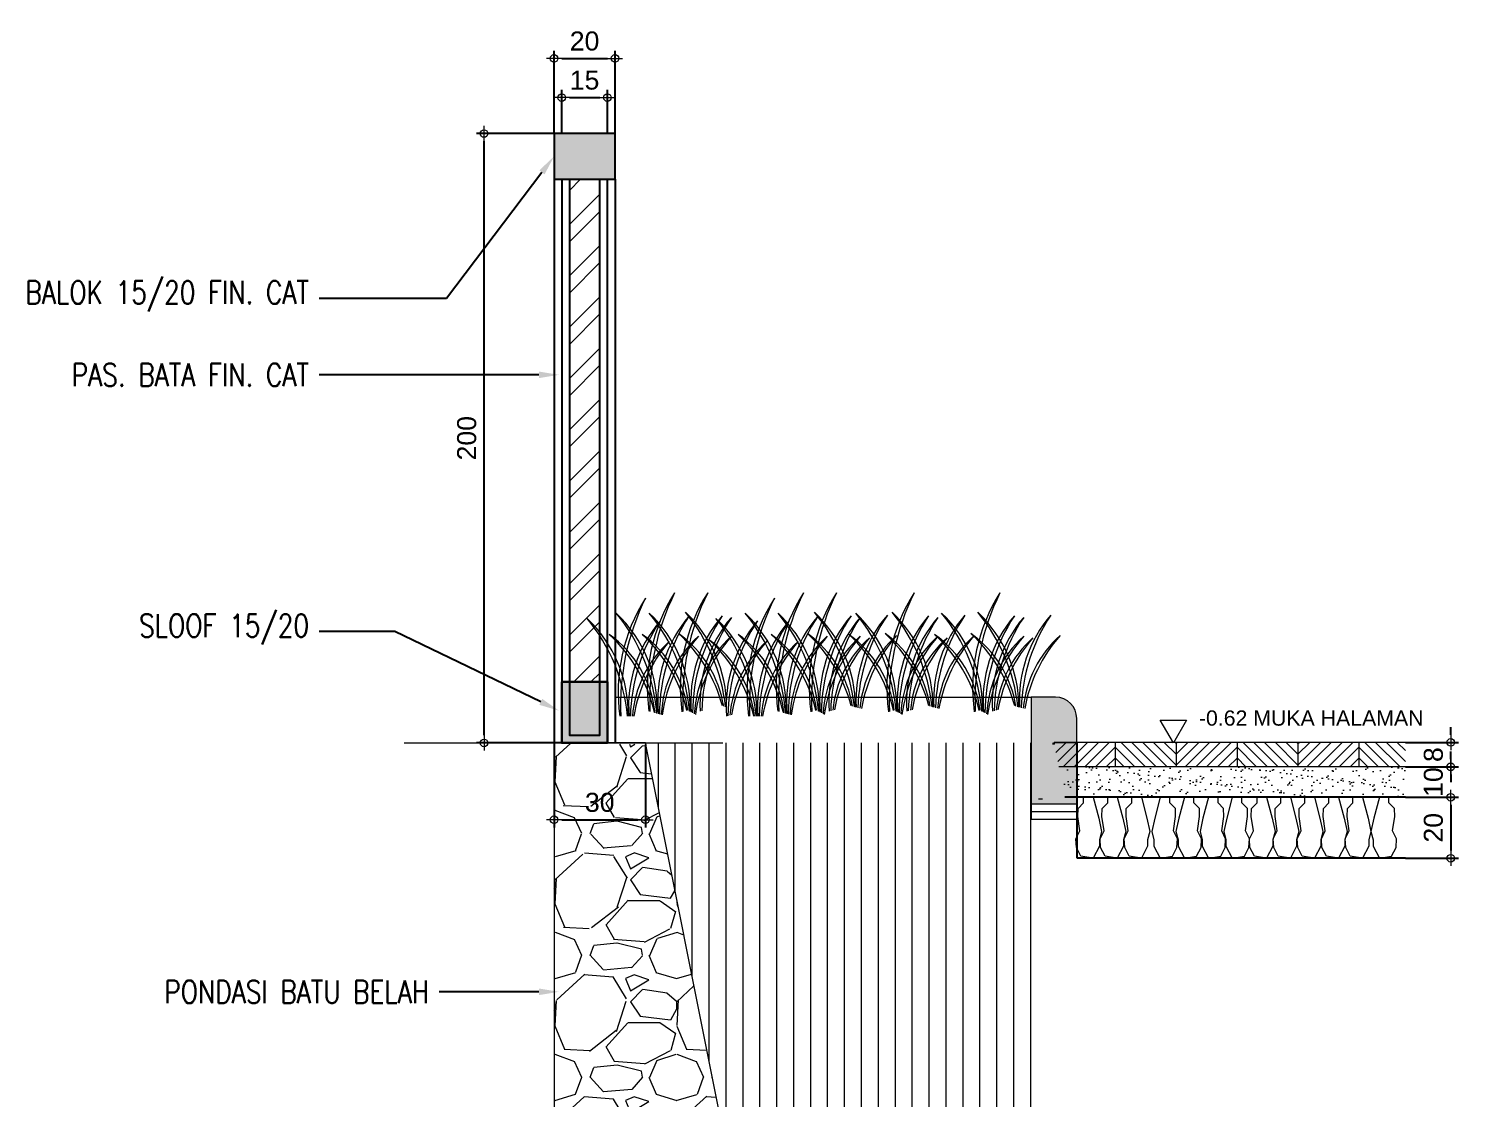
# Model space of a CAD drawing. Header units: millimetres. Extents: x -11 to 1625, y -267 to 180.
# Drawn here: x 848.68 to 867.45, y 38.43 to 52.48 of the extents above; entities that cross this region are included whole.
import ezdxf
from ezdxf import colors
from ezdxf.entities.mleader import LeaderData, LeaderLine
from ezdxf.math import Vec2, Vec3

# ---------------------------------------------------------------- set-up
doc = ezdxf.new("R2010")
doc.units = ezdxf.units.MM
doc.linetypes.add('HIDDEN', pattern=[0.375, 0.25, -0.125])
for name, color, linetype, lineweight in [('ars', 11, 'Continuous', 5), ('ARSIR BETON', 47, 'Continuous', 5), ('ARSIR WARNA', 43, 'Continuous', 0), ('balok', 111, 'Continuous', 35), ('CONCRETE', 8, 'Continuous', 5), ('dinding', 5, 'Continuous', 15), ('KOLOM', 1, 'Continuous', 30), ('lan', 7, 'Continuous', 15), ('not', 7, 'Continuous', 20), ('POHON', 84, 'Continuous', 0), ('sol-kol', 8, 'Continuous', 0), ('tem', 5, 'Continuous', 20), ('TEXT KETERANGAN', 7, 'Continuous', 9), ('u', 6, 'Continuous', 20)]:
    doc.layers.add(name, color=color, linetype=linetype, lineweight=lineweight)
doc.styles.add('ATTR', font='romans.shx', dxfattribs={"width": 0.8, "height": 1.735066})
doc.styles.add('S', font='SIMPLEX', dxfattribs={"width": 1.1})
doc.styles.get("Standard").update_dxf_attribs({"font": 'ARIALUNI.TTF'})
doc.linetypes.add('BATTING', pattern='A,0.0001,-0.1,[134,ltypeshp.shx,S=0.1,R=0,X=-0.1,Y=0],-0.2,[134,ltypeshp.shx,S=0.1,R=180,X=0.1,Y=0],-0.1', length=0.4001)
doc.dimstyles.new('SK-25', dxfattribs={"dimtxt": 0.25, "dimasz": 0.1, "dimexe": 0.1, "dimexo": 0, "dimgap": 0.1, "dimtad": 1, "dimdec": 0, "dimlfac": 25, "dimzin": 12, "dimdsep": 46, "dimtxsty": 'Standard', "dimblk": 'BULAT', "dimcen": 0.1, "dimclrd": 256, "dimadec": 0, "dimazin": 3, "dimtfac": 1, "dimtdec": 0, "dimtofl": 0, "dimtmove": 0, "dimatfit": 3, "dimldrblk": 'BULAT', "dimfxl": 0, "dimtolj": 1, "dimtzin": 0, "dimarcsym": 0})

# ---------------------------------------------------------------- blocks, each defined once
blk = doc.blocks.new('BULAT')
for p, q in [((-1, 0), (1, 0)), ((0, -1), (0, 1))]:
    blk.add_line(p, q)
blk.add_circle((0, 0), 0.5)
blk = doc.blocks.new('*D520')
at = {"layer": 'Defpoints', "color": 0}
for p in [(854.661, 51.101), (855.687, 51.101), (855.687, 43.101)]:
    blk.add_point(p, dxfattribs=at)
at = {"layer": 'u', "color": 0, "lineweight": -2}
for p, q in [((855.687, 51.101), (854.561, 51.101)), ((855.687, 43.101), (854.561, 43.101))]:
    blk.add_line(p, q, dxfattribs=at)
at = {"layer": 'u', "lineweight": -2}
blk.add_line((854.661, 43.201), (854.661, 51.001), dxfattribs=at)
at = {"layer": 'u', "lineweight": -2, "xscale": 0.1, "yscale": 0.1, "zscale": 0.1}
for p, rotation in [((854.661, 51.101), 90), ((854.661, 43.101), 270)]:
    blk.add_blockref('BULAT', p, dxfattribs=dict(at, rotation=rotation))
at = {"layer": 'u', "color": 0, "insert": (854.433, 47.101), "char_height": 0.25, "attachment_point": 5, "rotation": 90}
blk.add_mtext('\\A1;200', dxfattribs=at)
blk = doc.blocks.new('*D528')
at = {"layer": 'Defpoints', "color": 0}
for p in [(856.38, 52.087), (855.58, 51.101), (856.38, 51.101)]:
    blk.add_point(p, dxfattribs=at)
at = {"layer": 'u', "color": 0, "lineweight": -2}
for p, q in [((855.58, 51.101), (855.58, 52.187)), ((856.38, 51.101), (856.38, 52.187))]:
    blk.add_line(p, q, dxfattribs=at)
at = {"layer": 'u', "lineweight": -2}
blk.add_line((855.68, 52.087), (856.28, 52.087), dxfattribs=at)
at = {"layer": 'u', "lineweight": -2, "xscale": 0.1, "yscale": 0.1, "zscale": 0.1, "rotation": 180}
blk.add_blockref('BULAT', (855.58, 52.087), dxfattribs=at)
at = {"layer": 'u', "lineweight": -2, "xscale": 0.1, "yscale": 0.1, "zscale": 0.1}
blk.add_blockref('BULAT', (856.38, 52.087), dxfattribs=at)
at = {"layer": 'u', "color": 0, "insert": (855.98, 52.314), "char_height": 0.25, "attachment_point": 5}
blk.add_mtext('\\A1;20', dxfattribs=at)
blk = doc.blocks.new('*D521')
at = {"layer": 'Defpoints', "color": 0}
for p in [(856.28, 51.573), (855.68, 51.101), (856.28, 51.101)]:
    blk.add_point(p, dxfattribs=at)
at = {"layer": 'u', "color": 0, "lineweight": -2}
for p, q in [((855.68, 51.101), (855.68, 51.673)), ((856.28, 51.101), (856.28, 51.673))]:
    blk.add_line(p, q, dxfattribs=at)
at = {"layer": 'u', "lineweight": -2}
blk.add_line((855.78, 51.573), (856.18, 51.573), dxfattribs=at)
at = {"layer": 'u', "lineweight": -2, "xscale": 0.1, "yscale": 0.1, "zscale": 0.1, "rotation": 180}
blk.add_blockref('BULAT', (855.68, 51.573), dxfattribs=at)
at = {"layer": 'u', "lineweight": -2, "xscale": 0.1, "yscale": 0.1, "zscale": 0.1}
blk.add_blockref('BULAT', (856.28, 51.573), dxfattribs=at)
at = {"layer": 'u', "color": 0, "insert": (855.98, 51.801), "char_height": 0.25, "attachment_point": 5}
blk.add_mtext('\\A1;15', dxfattribs=at)
blk = doc.blocks.new('*D525')
at = {"layer": 'Defpoints', "color": 0}
for p in [(855.58, 43.101), (856.779, 43.08), (856.779, 42.092)]:
    blk.add_point(p, dxfattribs=at)
at = {"layer": 'u', "color": 0, "lineweight": -2}
for p, q in [((855.58, 43.101), (855.58, 41.992)), ((856.779, 43.08), (856.779, 41.992))]:
    blk.add_line(p, q, dxfattribs=at)
at = {"layer": 'u', "lineweight": -2}
blk.add_line((855.68, 42.092), (856.679, 42.092), dxfattribs=at)
at = {"layer": 'u', "lineweight": -2, "xscale": 0.1, "yscale": 0.1, "zscale": 0.1, "rotation": 180}
blk.add_blockref('BULAT', (855.58, 42.092), dxfattribs=at)
at = {"layer": 'u', "lineweight": -2, "xscale": 0.1, "yscale": 0.1, "zscale": 0.1}
blk.add_blockref('BULAT', (856.779, 42.092), dxfattribs=at)
at = {"layer": 'u', "color": 0, "insert": (856.179, 42.319), "char_height": 0.25, "attachment_point": 5}
blk.add_mtext('\\A1;30', dxfattribs=at)
blk = doc.blocks.new('PEIL')
blk.add_lwpolyline([(-0.188, 0.325), (0.188, 0.325), (0, 0)], close=True)
at = {"style": 'S', "width": 1.1, "flags": 4}
blk.add_attdef('CAT', (0.265, 0.036), '', height=0.2, dxfattribs=at)
blk = doc.blocks.new('*D1214')
at = {"layer": 'Defpoints', "color": 0}
for p in [(866.757, 42.387), (866.757, 41.587), (867.354, 41.587)]:
    blk.add_point(p, dxfattribs=at)
at = {"layer": 'u', "color": 0, "lineweight": -2}
for p, q in [((866.757, 42.387), (867.454, 42.387)), ((866.757, 41.587), (867.454, 41.587))]:
    blk.add_line(p, q, dxfattribs=at)
at = {"layer": 'u', "lineweight": -2}
blk.add_line((867.354, 42.287), (867.354, 41.687), dxfattribs=at)
at = {"layer": 'u', "lineweight": -2, "xscale": 0.1, "yscale": 0.1, "zscale": 0.1}
for p, rotation in [((867.354, 42.387), 90), ((867.354, 41.587), 270)]:
    blk.add_blockref('BULAT', p, dxfattribs=dict(at, rotation=rotation))
at = {"layer": 'u', "color": 0, "insert": (867.126, 41.987), "char_height": 0.25, "attachment_point": 5, "rotation": 90}
blk.add_mtext('\\A1;20', dxfattribs=at)
blk = doc.blocks.new('*D1215')
at = {"layer": 'Defpoints', "color": 0}
for p in [(866.757, 42.787), (867.354, 42.787), (866.757, 42.387)]:
    blk.add_point(p, dxfattribs=at)
at = {"layer": 'u', "lineweight": -2}
for p, q in [((867.354, 42.887), (867.354, 42.987)), ((867.354, 42.287), (867.354, 42.187))]:
    blk.add_line(p, q, dxfattribs=at)
at = {"layer": 'u', "color": 0, "lineweight": -2}
for p, q in [((866.757, 42.787), (867.454, 42.787)), ((866.757, 42.387), (867.454, 42.387))]:
    blk.add_line(p, q, dxfattribs=at)
at = {"layer": 'u', "lineweight": -2, "xscale": 0.1, "yscale": 0.1, "zscale": 0.1}
for p, rotation in [((867.354, 42.787), 270), ((867.354, 42.387), 90)]:
    blk.add_blockref('BULAT', p, dxfattribs=dict(at, rotation=rotation))
at = {"layer": 'u', "color": 0, "insert": (867.126, 42.587), "char_height": 0.25, "attachment_point": 5, "rotation": 90}
blk.add_mtext('\\A1;10', dxfattribs=at)
blk = doc.blocks.new('*D1216')
at = {"layer": 'Defpoints', "color": 0}
for p in [(866.757, 43.107), (866.757, 42.787), (867.354, 42.787)]:
    blk.add_point(p, dxfattribs=at)
at = {"layer": 'u', "lineweight": -2}
for p, q in [((867.354, 43.207), (867.354, 43.307)), ((867.354, 42.687), (867.354, 42.587))]:
    blk.add_line(p, q, dxfattribs=at)
at = {"layer": 'u', "color": 0, "lineweight": -2}
for p, q in [((866.757, 43.107), (867.454, 43.107)), ((866.757, 42.787), (867.454, 42.787))]:
    blk.add_line(p, q, dxfattribs=at)
at = {"layer": 'u', "lineweight": -2, "xscale": 0.1, "yscale": 0.1, "zscale": 0.1}
for p, rotation in [((867.354, 43.107), 270), ((867.354, 42.787), 90)]:
    blk.add_blockref('BULAT', p, dxfattribs=dict(at, rotation=rotation))
at = {"layer": 'u', "color": 0, "insert": (867.126, 42.947), "char_height": 0.25, "attachment_point": 5, "rotation": 90}
blk.add_mtext('\\A1;8', dxfattribs=at)

msp = doc.modelspace()

# ---------------------------------------------------------------- hatches: boundary and pattern name
at = {"layer": 'ars'}
h = msp.add_hatch(dxfattribs=at)
h.set_pattern_fill('_USER', color=256, scale=0.1, angle=45, style=0, pattern_type=0)
h.set_pattern_definition([(45, (794.48311, 1.87496), (-0.07071068, 0.07071068), [])])
h.paths.add_polyline_path([(862.2066273, 42.7867828), (862.1467747, 43.0860459), (862.1467747, 43.1067828), (862.9467747, 43.1067828), (862.9467747, 42.7867828)])
h = msp.add_hatch(dxfattribs=at)
h.set_pattern_fill('_USER', color=256, scale=0.1, angle=45, style=0, pattern_type=0)
h.set_pattern_definition([(135, (931.41044, 1.87496), (0.07071068, 0.07071068), [])])
h.paths.add_polyline_path([(862.9467747, 43.1067828), (863.7467747, 43.1067828), (863.7467747, 42.7867828), (862.9467747, 42.7867828)])
h = msp.add_hatch(dxfattribs=at)
h.set_pattern_fill('_USER', color=256, scale=0.1, angle=45, style=0, pattern_type=0)
h.set_pattern_definition([(45, (796.08311, 1.87496), (-0.07071068, 0.07071068), [])])
h.paths.add_polyline_path([(864.5467748, 43.1067828), (863.7467747, 43.1067828), (863.7467747, 42.7867828), (864.5467748, 42.7867828)])
h = msp.add_hatch(dxfattribs=at)
h.set_pattern_fill('_USER', color=256, scale=0.1, angle=45, style=0, pattern_type=0)
h.set_pattern_definition([(135, (933.01044, 1.87496), (0.07071068, 0.07071068), [])])
h.paths.add_polyline_path([(864.5467748, 42.7867828), (864.5467748, 43.1067828), (865.3467748, 43.1067828), (865.3467748, 42.7867828)])
h = msp.add_hatch(dxfattribs=at)
h.set_pattern_fill('_USER', color=256, scale=0.1, angle=45, style=0, pattern_type=0)
h.set_pattern_definition([(45, (797.68311, 1.87496), (-0.07071068, 0.07071068), [])])
h.paths.add_polyline_path([(866.1467748, 42.7867828), (866.1467748, 43.1067828), (865.3467748, 43.1067828), (865.3467748, 42.7867828)])
h = msp.add_hatch(dxfattribs=at)
h.set_pattern_fill('_USER', color=256, scale=0.1, angle=45, style=0, pattern_type=0)
h.set_pattern_definition([(135, (934.61044, 1.87496), (0.07071068, 0.07071068), [])])
h.paths.add_polyline_path([(866.7569387, 43.1067828), (866.7569387, 42.7867828), (866.1467748, 42.7867828), (866.1467748, 43.1067828)])
h = msp.add_hatch(dxfattribs=at)
h.set_pattern_fill('AR-SAND', color=256, scale=0.004, style=0)
h.set_pattern_definition([(142.5, (4115.44096, -445.44115), (0.006400125, 0.195765295), [0, -0.154432, 0, -0.17272, 0, -0.1651]), (172.5, (4115.44096, -445.44115), (-0.179809313, 0.28673004), [0, -0.083312, 0, -0.139192, 0, -0.05334]), (212.5, (4115.56593, -445.44115), (-0.316396948, 0.000574874), [0, -0.0508, 0, -0.18288, 0, -0.23876]), (222.5, (4115.56593, -445.44115), (-0.30542258, 0.08917173), [0, -0.0254, 0, -0.119888, 0, -0.13716])])
h.paths.add_polyline_path([(862.2866273, 42.3867828), (862.2066273, 42.7867828), (866.7569387, 42.7867828), (866.7569387, 42.3867828)])
at = {"layer": 'ARSIR BETON'}
h = msp.add_hatch(dxfattribs=at)
h.set_pattern_fill('GRAVEL', color=256, scale=1.6, style=0)
h.set_pattern_definition([(228.0128, (856.73183, 38.70134), (-12.7999972, -14.400002), [0.21526, -21.31054]), (184.9697, (856.58783, 38.54134), (19.2000017, 1.5999861), [0.36939, -36.56948]), (132.5104, (856.21983, 38.50934), (15.9999851, -17.6000139), [0.26046, -25.78565]), (267.2737, (855.59583, 38.10934), (1.5999936, 32.0000005), [0.33638, -33.30169]), (292.8337, (855.57983, 37.77334), (-8.0000158, 19.1999943), [0.32985, -32.655]), (357.2737, (855.70783, 37.46934), (-32.0000005, 1.5999936), [0.33638, -33.30169]), (37.6942, (856.04383, 37.45334), (-20.80001175, -15.99998465), [0.444846, -44.03976]), (72.2553, (856.39583, 37.72534), (11.2000172, 35.199994), [0.41998, -41.578114]), (121.4296, (856.52383, 38.12534), (-12.8000132, 20.7999921), [0.33752, -33.41452]), (175.2364, (856.34783, 38.41334), (17.6000015, -1.5999865), [0.38533, -18.88122]), (222.3974, (855.96383, 38.44534), (-19.20001176, -17.59998733), [0.498317, -49.3334]), (138.814, (857.17983, 38.09334), (-11.2000047, 9.5999957), [0.17008, -16.83815]), (171.4692, (857.05183, 38.20534), (20.7999973, -3.2000127), [0.32358, -32.03442]), (225, (856.7318, 38.2533), (0, -1.6), [0.22627, -2.03647]), (203.1986, (856.61983, 38.44534), (8, 3.200002), [0.12185, -12.06338]), (291.8014, (856.50783, 38.39734), (-1.6, 4.8), [0.17232, -8.44394]), (30.964, (856.57183, 38.23734), (4.799997, 3.200004), [0.27989, -9.04964]), (161.565, (856.81183, 38.38134), (3.2, -1.6), [0.20239, -4.85726]), (16.3895, (855.57983, 38.39734), (16.0000035, 4.7999883), [0.28352, -28.06855]), (70.3462, (855.85183, 38.47734), (-6.3999924, -17.6000034), [0.23786, -23.54785]), (293.1986, (856.81183, 38.70134), (-3.200002, 8), [0.2437, -11.94153]), (343.6105, (856.90783, 38.47734), (-16.0000035, 4.7999883), [0.28352, -28.06855]), (339.444, (855.57983, 37.40534), (-8.000003, 3.1999936), [0.27341, -13.397]), (294.775, (855.83583, 37.30934), (-7.9999875, 17.6000055), [0.229085, -22.67943]), (66.8014, (856.82783, 37.10134), (3.200002, 7.9999996), [0.2437, -11.94153]), (17.354, (856.92383, 37.32534), (-20.8000032, -6.3999912), [0.26821, -26.55268]), (69.444, (856.04383, 37.10134), (-3.1999936, -8.000003), [0.1367, -13.5337]), (101.31, (856.73183, 37.10134), (-1.599996, 6.400001), [0.08158, -8.07685]), (165.964, (856.71583, 37.18134), (4.8, -1.599997), [0.32985, -6.26712]), (186.009, (856.39583, 37.26134), (15.9999996, 1.5999989), [0.30568, -30.26228]), (303.69, (856.57183, 38.09334), (-1.600002, 3.2), [0.23076, -5.53813]), (353.1572, (856.69983, 37.90134), (27.199999, -3.2000128), [0.40287, -39.8841]), (60.9454, (857.09983, 37.85334), (-6.4, -11.2000006), [0.16473, -16.30828]), (90, (857.1798, 37.9973), (-1.6, 1.6), [0.096, -1.504]), (120.2564, (856.36383, 37.30934), (6.3999918, -11.200004), [0.22228, -22.00563]), (48.0128, (856.25183, 37.50134), (12.7999972, 14.4000021), [0.430515, -21.09528]), (0, (856.5398, 37.8213), (1.6, 1.6), [0.416, -1.184]), (325.3048, (856.95583, 37.82134), (-15.9999908, 11.2000138), [0.25298, -25.04524]), (254.0546, (857.16383, 37.67734), (-1.6, -6.4), [0.23296, -11.41521]), (207.646, (857.09983, 37.45334), (-30.3999933, -16.00001234), [0.379304, -37.55116]), (175.4261, (856.76383, 37.27734), (-20.8000009, 1.5999917), [0.40128, -39.72652])])
h.paths.add_polyline_path([(857.9798294, 37.1013404), (856.7787146, 43.0802523), (855.5798294, 43.1013404), (855.5798294, 37.1013404)])
at = {"layer": 'ARSIR WARNA'}
h = msp.add_hatch(dxfattribs=at)
h.set_pattern_fill('ANSI32', color=256, scale=0.05, style=0)
h.set_pattern_definition([(45, (-1506.0974, -1461.9918), (-0.336759605, 0.336759605), []), (45, (-1505.87287, -1461.9918), (-0.336759605, 0.336759605), [])])
h.paths.add_polyline_path([(856.1793759, 43.9013404), (856.1793759, 50.5013404), (855.780283, 50.5013404), (855.780283, 43.9013404)])
h = msp.add_hatch(dxfattribs=at)
h.set_pattern_fill('LINE', color=15, scale=0.07, angle=90, style=0)
h.set_pattern_definition([(90, (869.39489, 106.77757), (-0.22225, 1e-17), [])])
h.paths.add_polyline_path([(856.7798294, 43.1013404), (857.0838294, 41.5813404), (861.8424006, 41.5813404), (861.8424006, 43.1013404)])
h.paths.add_polyline_path([(857.0838294, 41.5813404), (857.7798294, 38.1013404), (861.8424006, 38.1013404), (861.8424006, 41.5813404)])
at = {"layer": 'CONCRETE'}
for points in [[(856.3798294, 50.5013404), (856.3798294, 51.1013404), (855.5798294, 51.1013404), (855.5798294, 50.5013404)], [(856.2798294, 43.9013404), (855.6798294, 43.9013404), (855.6798294, 43.1013404), (856.2798294, 43.1013404)]]:
    msp.add_hatch(color=256, dxfattribs=at).paths.add_polyline_path(points)
at = {"layer": 'sol-kol'}
msp.add_hatch(color=256, dxfattribs=at).paths.add_polyline_path([(861.8424006, 42.3013404), (862.4424006, 42.3013404), (862.4424006, 43.4213404, 0.4142135624), (862.1624006, 43.7013404), (861.8424006, 43.7013404)])

# ---------------------------------------------------------------- linework, layer by layer
at = {"color": 4, "linetype": 'Continuous', "lineweight": 25}
msp.add_lwpolyline([(855.5798294, 51.1013404), (855.5798294, 50.5013404), (856.3798294, 50.5013404), (856.3798294, 51.1013404)], close=True, dxfattribs=at)
for points in [[(856.3798294, 50.5013404), (856.3798294, 51.1013404), (855.5798294, 51.1013404), (855.5798294, 50.5013404)], [(856.3798294, 50.5013404), (856.3798294, 51.1013404), (855.5798294, 51.1013404), (855.5798294, 50.5013404)], [(855.6798294, 43.1013404), (856.2798294, 43.1013404), (856.2798294, 43.9013404), (855.6798294, 43.9013404)]]:
    msp.add_lwpolyline(points, close=True)
msp.add_lwpolyline([(855.780283, 50.5013404), (855.780283, 43.201794), (856.1793759, 43.201794), (856.1793759, 50.5013404)], dxfattribs=at)
for points in [[(862.4424006, 43.1013404), (862.4424006, 41.5867829)], [(866.7569387, 42.3867828), (862.2866273, 42.3867828)], [(866.7569387, 41.5867829), (862.4466273, 41.5867829)]]:
    msp.add_lwpolyline(points)
at = {"layer": 'ars', "linetype": 'BATTING', "ltscale": 0.25}
msp.add_line((861.8424006, 42.2013404), (862.4424006, 42.2013404), dxfattribs=at)
at = {"layer": 'ARSIR WARNA'}
for points in [[(861.9940264, 42.3606035), (861.9389412, 42.3606034)], [(862.65794, 42.3867828), (862.7302291, 42.1132585), (862.768909, 41.9391552), (862.7405865, 41.8276619), (862.7405865, 41.7467829), (862.65794, 41.5867828), (862.4972497, 41.6141752), (862.4389407, 41.7289976), (862.4322761, 41.8404909), (862.4839233, 41.9469928), (862.4571908, 42.1328059), (862.4588548, 42.2409712), (862.5321599, 42.3125278), (862.5321599, 42.3867828), (862.65794, 42.3867827)], [(862.9744365, 42.3867828), (863.0467257, 42.1132585), (863.0854056, 41.9391552), (863.0570831, 41.8276619), (863.0570831, 41.7467829), (862.9744366, 41.5867828), (862.8137463, 41.6141752), (862.7554373, 41.7289976), (862.7487727, 41.8404909), (862.8004199, 41.9469928), (862.7736873, 42.1328059), (862.7753514, 42.2409712), (862.8486564, 42.3125278), (862.8486564, 42.3867828), (862.9744366, 42.3867827)], [(863.2909331, 42.3867828), (863.3632223, 42.1132585), (863.4019021, 41.9391552), (863.3735796, 41.8276619), (863.3735796, 41.7467829), (863.2909331, 41.5867828), (863.1302428, 41.6141752), (863.0719339, 41.7289976), (863.0652692, 41.8404909), (863.1169165, 41.9469928), (863.0901839, 42.1328059), (863.0918479, 42.2409712), (863.165153, 42.3125278), (863.165153, 42.3867828), (863.2909331, 42.3867827)], [(863.5388372, 42.3867828), (863.466548, 42.1132585), (863.4278682, 41.9391552), (863.4561907, 41.8276619), (863.4561907, 41.7467829), (863.5388372, 41.5867828), (863.6995275, 41.6141752), (863.7578365, 41.7289976), (863.7645011, 41.8404909), (863.7128539, 41.9469928), (863.7395864, 42.1328059), (863.7379224, 42.2409712), (863.6646173, 42.3125278), (863.6646173, 42.3867828), (863.5388372, 42.3867827)], [(863.8553338, 42.3867828), (863.7830446, 42.1132585), (863.7443648, 41.9391552), (863.7726872, 41.8276619), (863.7726872, 41.7467829), (863.8553338, 41.5867828), (864.0160241, 41.6141752), (864.074333, 41.7289976), (864.0809976, 41.8404909), (864.0293504, 41.9469928), (864.056083, 42.1328059), (864.054419, 42.2409712), (863.9811139, 42.3125278), (863.9811139, 42.3867828), (863.8553338, 42.3867827)], [(864.1718304, 42.3867828), (864.0995412, 42.1132585), (864.0608613, 41.9391552), (864.0891838, 41.8276619), (864.0891838, 41.7467829), (864.1718303, 41.5867828), (864.3325206, 41.6141752), (864.3908296, 41.7289976), (864.3974942, 41.8404909), (864.345847, 41.9469928), (864.3725795, 42.1328059), (864.3709155, 42.2409712), (864.2976105, 42.3125278), (864.2976105, 42.3867828), (864.1718303, 42.3867827)], [(864.4839105, 42.3867828), (864.4116213, 42.1132585), (864.3729414, 41.9391552), (864.4012639, 41.8276619), (864.4012639, 41.7467829), (864.4839104, 41.5867828), (864.6446007, 41.6141752), (864.7029097, 41.7289976), (864.7095743, 41.8404909), (864.6579271, 41.9469928), (864.6846596, 42.1328059), (864.6829956, 42.2409712), (864.6096905, 42.3125278), (864.6096905, 42.3867828), (864.4839104, 42.3867827)], [(864.9352381, 42.3867828), (865.0075273, 42.1132585), (865.0462072, 41.9391552), (865.0178847, 41.8276619), (865.0178847, 41.7467829), (864.9352382, 41.5867828), (864.7745479, 41.6141752), (864.7162389, 41.7289976), (864.7095743, 41.8404909), (864.7612215, 41.9469928), (864.734489, 42.1328059), (864.736153, 42.2409712), (864.809458, 42.3125278), (864.809458, 42.3867828), (864.9352382, 42.3867827)], [(865.2473182, 42.3867828), (865.3196074, 42.1132585), (865.3582873, 41.9391552), (865.3299648, 41.8276619), (865.3299648, 41.7467829), (865.2473183, 41.5867828), (865.086628, 41.6141752), (865.028319, 41.7289976), (865.0216544, 41.8404909), (865.0733016, 41.9469928), (865.046569, 42.1328059), (865.0482331, 42.2409712), (865.1215381, 42.3125278), (865.1215381, 42.3867828), (865.2473183, 42.3867827)], [(865.5638148, 42.3867828), (865.636104, 42.1132585), (865.6747838, 41.9391552), (865.6464613, 41.8276619), (865.6464613, 41.7467829), (865.5638148, 41.5867828), (865.4031245, 41.6141752), (865.3448156, 41.7289976), (865.3381509, 41.8404909), (865.3897982, 41.9469928), (865.3630656, 42.1328059), (865.3647296, 42.2409712), (865.4380347, 42.3125278), (865.4380347, 42.3867828), (865.5638148, 42.3867827)], [(865.8803114, 42.3867828), (865.9526006, 42.1132585), (865.9912804, 41.9391552), (865.9629579, 41.8276619), (865.9629579, 41.7467829), (865.8803114, 41.5867828), (865.7196211, 41.6141752), (865.6613121, 41.7289976), (865.6546475, 41.8404909), (865.7062947, 41.9469928), (865.6795622, 42.1328059), (865.6812262, 42.2409712), (865.7545313, 42.3125278), (865.7545313, 42.3867828), (865.8803114, 42.3867827)], [(866.1946082, 42.3867828), (866.2668974, 42.1132585), (866.3055773, 41.9391552), (866.2772548, 41.8276619), (866.2772548, 41.7467829), (866.1946083, 41.5867828), (866.033918, 41.6141752), (865.975609, 41.7289976), (865.9689444, 41.8404909), (866.0205916, 41.9469928), (865.9938591, 42.1328059), (865.9955231, 42.2409712), (866.0688281, 42.3125278), (866.0688281, 42.3867828), (866.1946083, 42.3867827)], [(866.4165463, 42.3867828), (866.3442571, 42.1132585), (866.3055773, 41.9391552), (866.3338997, 41.8276619), (866.3338997, 41.7467829), (866.4165463, 41.5867828), (866.5772366, 41.6141752), (866.6355455, 41.7289976), (866.6422101, 41.8404909), (866.5905629, 41.9469928), (866.6172955, 42.1328059), (866.6156315, 42.2409712), (866.5423264, 42.3125278), (866.5423264, 42.3867828), (866.4165463, 42.3867827)]]:
    msp.add_lwpolyline(points, dxfattribs=at)
at = {"layer": 'balok', "lineweight": 25}
for points in [[(856.3798294, 50.5013404), (856.3798294, 51.1013404), (855.5798294, 51.1013404), (855.5798294, 50.5013404)], [(855.6798294, 43.1013404), (856.2798294, 43.1013404), (856.2798294, 43.9013404), (855.6798294, 43.9013404)]]:
    msp.add_lwpolyline(points, close=True, dxfattribs=at)
at = {"layer": 'dinding'}
for p, q in [((856.5998294, 44.5813404), (856.5998294, 44.5013404)), ((856.7798294, 43.1013404), (855.5798294, 43.1013404)), ((855.5798294, 43.1013404), (855.5798294, 35.9013404)), ((855.5798294, 43.0613404), (855.5798294, 39.5013404)), ((856.4798294, 43.1013404), (856.7798294, 43.1013404)), ((857.9798294, 37.1013404), (856.7798294, 43.1013404)), ((862.4424006, 43.1013404), (862.1421738, 43.1013404))]:
    msp.add_line(p, q, dxfattribs=at)
at = {"layer": 'dinding', "linetype": 'Continuous', "lineweight": 25}
msp.add_lwpolyline([(855.6798294, 50.5013404), (855.6798294, 43.1013404), (856.2798294, 43.1013404), (856.2798294, 50.5013404)], dxfattribs=at)
at = {"layer": 'dinding'}
for points in [[(866.7569387, 43.1067828), (862.1467747, 43.1067828), (862.1467747, 43.0860459)], [(866.7569387, 42.7867828), (862.2066273, 42.7867828)]]:
    msp.add_lwpolyline(points, dxfattribs=at)
at = {"layer": 'KOLOM', "linetype": 'Continuous', "lineweight": 25}
for p, q in [((855.5798294, 50.5013404), (855.5798294, 43.1013404)), ((856.3798294, 50.5013404), (856.3798294, 43.1013404))]:
    msp.add_line(p, q, dxfattribs=at)
at = {"layer": 'KOLOM', "linetype": 'HIDDEN'}
msp.add_line((862.1380264, 43.1013404), (862.1380264, 43.0806035), dxfattribs=at)
at = {"layer": 'KOLOM'}
for points in [[(856.2798294, 43.1007357), (855.6793759, 43.1007357), (855.6793759, 43.9013404), (856.2798294, 43.9013404)], [(855.6798294, 43.1013404), (856.2798294, 43.1013404), (856.2798294, 43.9013404), (855.6798294, 43.9013404)]]:
    msp.add_lwpolyline(points, close=True, dxfattribs=at)
at = {"layer": 'lan'}
for p, q in [((862.4424006, 43.1013404), (862.4424006, 42.7813404)), ((862.9467747, 43.1067828), (862.9467747, 42.7867828)), ((863.7467747, 43.1067828), (863.7467747, 42.7867828)), ((864.5467748, 43.1067828), (864.5467748, 42.7867828)), ((865.3467748, 43.1067828), (865.3467748, 42.7867828)), ((866.1467748, 43.1067828), (866.1467748, 42.7867828)), ((861.8424006, 42.3013404), (861.8424006, 42.1013404)), ((862.4424006, 42.1013404), (862.4424006, 42.3013404)), ((861.8424006, 42.1013404), (862.4424006, 42.1013404))]:
    msp.add_line(p, q, dxfattribs=at)
at = {"layer": 'POHON'}
for points in [[(856.3798294, 43.7013404), (861.8424006, 43.7013404)], [(861.8424006, 43.695898), (861.8424006, 43.095898)]]:
    msp.add_lwpolyline(points, dxfattribs=at)
for centre, radius, start, end in [((859.1177078, 43.8329869), 2.3146138, 147.62882204, 187.81622594), ((860.0021676, 43.6676597), 3.16779, 153.67942712, 182.76952967), ((859.5510723, 43.8329869), 2.3146138, 147.62882204, 188.02111405), ((860.4355322, 43.6676597), 3.16779, 153.67942712, 182.79240963), ((860.8098456, 43.8329869), 2.3146138, 147.62882204, 187.81622594), ((861.6943055, 43.6676597), 3.16779, 153.67942712, 182.76952967), ((861.2432101, 43.8329869), 2.3146138, 147.62882204, 188.02111405), ((862.12767, 43.6676597), 3.16779, 153.67942712, 182.79240963), ((862.2625906, 43.8329869), 2.3146138, 147.62882204, 188.02111405), ((863.1470505, 43.6676597), 3.16779, 153.67942712, 182.79240963), ((863.3892737, 43.8329869), 2.3146138, 147.62882204, 188.02111405), ((864.2737335, 43.6676597), 3.16779, 153.67942712, 182.79240963), ((858.735256, 43.7633845), 2.3146138, 147.62882204, 187.73893298), ((859.6197159, 43.5980573), 3.16779, 153.67942712, 182.64811064), ((860.4273939, 43.7633845), 2.3146138, 147.62882204, 187.73893298), ((861.3118537, 43.5980573), 3.16779, 153.67942712, 182.64811064), ((854.2167031, 43.2441474), 2.3347617, 5.10013049, 39.72585307), ((854.8358436, 43.4865282), 1.7164711, 358.83734641, 46.72917948), ((854.5991548, 43.3137498), 2.3347617, 4.34698058, 39.72585307), ((855.2182953, 43.5561306), 1.7164711, 357.75995828, 46.72917948), ((858.2747975, 43.5835077), 1.7164711, 139.44526172, 184.40408467), ((858.9164158, 43.4091252), 2.3347617, 146.44858813, 178.95514977), ((855.0325194, 43.3137498), 2.3347617, 4.99130984, 39.72585307), ((855.6516598, 43.5561306), 1.7164711, 358.513935, 46.72917948), ((858.6572492, 43.6531101), 1.7164711, 139.44526172, 185.62510771), ((859.2988675, 43.4787276), 2.3347617, 146.44858813, 179.96704504), ((855.5096147, 43.3244073), 2.3347617, 6.16419493, 39.72585307), ((856.1287551, 43.5667881), 1.7164711, 0.14948413, 46.72917948), ((859.0906137, 43.6531101), 1.7164711, 139.44526172, 184.98126599), ((859.7322321, 43.4787276), 2.3347617, 146.44858813, 179.61751406), ((859.2114899, 43.6335213), 1.7164711, 139.44526172, 183.91515488), ((859.8531082, 43.4591388), 2.3347617, 146.44858813, 178.46395089), ((855.908841, 43.2441474), 2.3347617, 5.10013049, 39.72585307), ((856.5279814, 43.4865282), 1.7164711, 358.83734641, 46.72917948), ((859.5552356, 43.5878376), 1.7164711, 139.44526172, 184.54558522), ((860.1968539, 43.4134551), 2.3347617, 146.44858813, 178.93833134), ((856.2912927, 43.3137498), 2.3347617, 4.34698058, 39.72585307), ((856.9104331, 43.5561306), 1.7164711, 357.75995828, 46.72917948), ((859.9669353, 43.5835077), 1.7164711, 139.44526172, 184.40408467), ((860.6085536, 43.4091252), 2.3347617, 146.44858813, 178.95514977), ((856.7246572, 43.3137498), 2.3347617, 4.99130984, 39.72585307), ((857.3437977, 43.5561306), 1.7164711, 358.513935, 46.72917948), ((860.349387, 43.6531101), 1.7164711, 139.44526172, 185.62510771), ((860.9910054, 43.4787276), 2.3347617, 146.44858813, 179.96704504), ((857.2017525, 43.3244073), 2.3347617, 6.16419493, 39.72585307), ((857.820893, 43.5667881), 1.7164711, 0.14948413, 46.72917948), ((860.7827516, 43.6531101), 1.7164711, 139.44526172, 184.98126599), ((861.4243699, 43.4787276), 2.3347617, 146.44858813, 179.61751406), ((860.9036278, 43.6335213), 1.7164711, 139.44526172, 183.91515488), ((861.5452461, 43.4591388), 2.3347617, 146.44858813, 178.46395089), ((857.7440377, 43.3137498), 2.3347617, 4.99130984, 39.72585307), ((858.3631781, 43.5561306), 1.7164711, 358.513935, 46.72917948), ((861.2598469, 43.6637676), 1.7164711, 139.44526172, 183.16656484), ((861.9014652, 43.4893851), 2.3347617, 146.44858813, 178.19092108), ((858.221133, 43.3244073), 2.3347617, 6.16419493, 39.72585307), ((858.8402734, 43.5667881), 1.7164711, 0.14948413, 46.72917948), ((861.802132, 43.6531101), 1.7164711, 139.44526172, 184.98126599), ((862.4437504, 43.4787276), 2.3347617, 146.44858813, 179.61751406), ((861.9230082, 43.6335213), 1.7164711, 139.44526172, 183.91515488), ((862.5646265, 43.4591388), 2.3347617, 146.44858813, 178.46395089), ((862.2792273, 43.6637676), 1.7164711, 139.44526172, 183.16656484), ((862.9208456, 43.4893851), 2.3347617, 146.44858813, 178.19092108), ((858.8707208, 43.3137498), 2.3347617, 4.99130984, 39.72585307), ((859.4898612, 43.5561306), 1.7164711, 358.513935, 46.72917948), ((859.347816, 43.3244073), 2.3347617, 6.16419493, 39.72585307), ((859.9669565, 43.5667881), 1.7164711, 0.14948413, 46.72917948), ((862.9288151, 43.6531101), 1.7164711, 139.44526172, 184.98126599), ((863.5704334, 43.4787276), 2.3347617, 146.44858813, 179.61751406), ((863.0496913, 43.6335213), 1.7164711, 139.44526172, 183.91515488), ((863.6913096, 43.4591388), 2.3347617, 146.44858813, 178.46395089), ((863.4059104, 43.6637676), 1.7164711, 139.44526172, 183.16656484), ((864.0475287, 43.4893851), 2.3347617, 146.44858813, 178.19092108), ((854.9619703, 43.0626941), 1.9845475, 12.68615809, 47.48502318), ((855.4556061, 43.3378828), 1.4590005, 6.23757249, 54.48834959), ((855.3953348, 43.0626941), 1.9845475, 13.54750786, 47.48502318), ((855.8889707, 43.3378828), 1.4590005, 7.57753418, 54.48834959), ((858.4447888, 43.4106042), 1.4590005, 131.68609161, 177.48443701), ((858.9651593, 43.1901053), 1.9845475, 138.68941802, 171.86154062), ((855.8724301, 43.0733516), 1.9845475, 14.97568913, 47.48502318), ((856.366066, 43.3485403), 1.4590005, 9.1953604, 54.48834959), ((858.8781534, 43.4106042), 1.4590005, 131.68609161, 177.24041089), ((859.3985238, 43.1901053), 1.9845475, 138.68941802, 171.80160493), ((856.6541081, 43.0626941), 1.9845475, 12.68615809, 47.48502318), ((857.147744, 43.3378828), 1.4590005, 6.23757249, 54.48834959), ((857.0874727, 43.0626941), 1.9845475, 13.54750786, 47.48502318), ((857.5811085, 43.3378828), 1.4590005, 7.57753418, 54.48834959), ((860.1369267, 43.4106042), 1.4590005, 131.68609161, 177.48443701), ((860.6572971, 43.1901053), 1.9845475, 138.68941802, 171.86154062), ((857.5645679, 43.0733516), 1.9845475, 14.97568913, 47.48502318), ((858.0582038, 43.3485403), 1.4590005, 9.1953604, 54.48834959), ((860.5702912, 43.4106042), 1.4590005, 131.68609161, 177.24041089), ((861.0906617, 43.1901053), 1.9845475, 138.68941802, 171.80160493), ((858.1068531, 43.0626941), 1.9845475, 13.54750786, 47.48502318), ((858.600489, 43.3378828), 1.4590005, 7.57753418, 54.48834959), ((861.0473865, 43.4212617), 1.4590005, 131.68609161, 174.70417025), ((861.5677569, 43.2007628), 1.9845475, 138.68941802, 169.84532234), ((858.5839484, 43.0733516), 1.9845475, 14.97568913, 47.48502318), ((859.0775843, 43.3485403), 1.4590005, 9.1953604, 54.48834959), ((861.5896717, 43.4106042), 1.4590005, 131.68609161, 177.24041089), ((862.1100421, 43.1901053), 1.9845475, 138.68941802, 171.80160493), ((859.2335362, 43.0626941), 1.9845475, 13.54750786, 47.48502318), ((859.727172, 43.3378828), 1.4590005, 7.57753418, 54.48834959), ((862.0667669, 43.4212617), 1.4590005, 131.68609161, 174.70417025), ((862.5871374, 43.2007628), 1.9845475, 138.68941802, 169.84532234), ((859.7106315, 43.0733516), 1.9845475, 14.97568913, 47.48502318), ((860.2042673, 43.3485403), 1.4590005, 9.1953604, 54.48834959), ((862.7163547, 43.4106042), 1.4590005, 131.68609161, 177.24041089), ((863.2367252, 43.1901053), 1.9845475, 138.68941802, 171.80160493), ((863.19345, 43.4212617), 1.4590005, 131.68609161, 174.70417025), ((863.7138205, 43.2007628), 1.9845475, 138.68941802, 169.84532234), ((858.0623371, 43.3410019), 1.4590005, 131.68609161, 175.64864997), ((858.5827076, 43.1205029), 1.9845475, 138.68941802, 170.39308027), ((856.2716564, 42.9930917), 1.9845475, 13.36122156, 47.48502318), ((856.7652923, 43.2682805), 1.4590005, 7.22208879, 54.48834959), ((859.3427752, 43.3453317), 1.4590005, 131.68609161, 175.34625627), ((859.8631456, 43.1248328), 1.9845475, 138.68941802, 170.01037028), ((859.7544749, 43.3410019), 1.4590005, 131.68609161, 175.64864997), ((860.2748454, 43.1205029), 1.9845475, 138.68941802, 170.39308027), ((860.6911674, 43.3910155), 1.4590005, 131.68609161, 174.57066918), ((861.2115378, 43.1705165), 1.9845475, 138.68941802, 169.41794248), ((861.7105478, 43.3910155), 1.4590005, 131.68609161, 174.57066918), ((862.2309183, 43.1705165), 1.9845475, 138.68941802, 169.41794248), ((862.8372309, 43.3910155), 1.4590005, 131.68609161, 174.57066918), ((863.3576014, 43.1705165), 1.9845475, 138.68941802, 169.41794248)]:
    msp.add_arc(centre, radius, start, end, dxfattribs=at)
at = {"layer": 'tem'}
for p, q in [((862.1624006, 43.7013404), (861.8424006, 43.7013404)), ((861.8424006, 43.7013404), (861.8424006, 42.3032395)), ((862.4424006, 42.3013404), (862.4424006, 43.4213404)), ((861.8424006, 42.3013404), (862.4424006, 42.3013404))]:
    msp.add_line(p, q, dxfattribs=at)
msp.add_arc((862.1624006, 43.4213404), 0.28, 0, 90, dxfattribs=at)
at = {"layer": 'u', "ltscale": 0.15}
msp.add_line((853.6103105, 43.1013404), (857.7946238, 43.1013404), dxfattribs=at)

# ---------------------------------------------------------------- block references
at = {"layer": 'not'}
ref = msp.add_blockref('PEIL', (863.7109252, 43.1013404), dxfattribs=dict(at, xscale=0.9237604307036236, yscale=0.9237604307033962, zscale=0.9237604307034012))
ref.add_attrib('CAT', '-0.62 MUKA HALAMAN', (864.0463207, 43.3276464), dxfattribs={"layer": '0', "height": 0.2, "flags": 4})

# ---------------------------------------------------------------- dimensions: what is measured, and where the dimension line sits
at = {"layer": 'u'}
for base, p1, p2, picture, middle in [((856.3798294, 52.0865087), (855.5798294, 51.1013404), (856.3798294, 51.1013404), '*D528', (855.9798294, 52.0865087)), ((856.2798294, 51.5729728), (855.6798294, 51.1013404), (856.2798294, 51.1013404), '*D521', (855.9798294, 51.5729728))]:
    dim = msp.add_linear_dim(base=base, p1=p1, p2=p2, dimstyle='SK-25', dxfattribs=at)
    dim.commit()
    dim.dimension.update_dxf_attribs({"geometry": picture, "text_midpoint": middle, "dimtype": 160})
dim = msp.add_linear_dim(base=(854.6606122, 51.1013404), p1=(855.6865193, 43.1013404), p2=(855.6865193, 51.1013404), angle=90, dimstyle='SK-25', dxfattribs=at)
dim.commit()
dim.dimension.update_dxf_attribs({"geometry": '*D520', "text_midpoint": (854.4328837, 47.1013404)})
for p1, picture, middle in [((866.7569387, 43.1067828), '*D1216', (867.3537511, 42.9467828)), ((866.7569387, 42.3867828), '*D1215', (867.3537511, 42.5867828))]:
    dim = msp.add_linear_dim(base=(867.3537511, 42.7867828), p1=p1, p2=(866.7569387, 42.7867828), angle=90, dimstyle='SK-25', override={"dimlfac": 25}, dxfattribs=at)
    dim.commit()
    dim.dimension.update_dxf_attribs({"geometry": picture, "text_midpoint": middle, "dimtype": 160})
dim = msp.add_linear_dim(base=(856.7787146, 42.0917083), p1=(855.5798294, 43.1013404), p2=(856.7787146, 43.0802523), dimstyle='SK-25', dxfattribs=at)
dim.commit()
dim.dimension.update_dxf_attribs({"geometry": '*D525', "text_midpoint": (856.179272, 42.3194368)})
dim = msp.add_linear_dim(base=(867.3537511, 41.5867829), p1=(866.7569387, 42.3867828), p2=(866.7569387, 41.5867829), angle=90, dimstyle='SK-25', override={"dimlfac": 25}, dxfattribs=at)
dim.commit()
dim.dimension.update_dxf_attribs({"geometry": '*D1214', "text_midpoint": (867.1260226, 41.9867829)})

# ---------------------------------------------------------------- leaders
at = {"layer": 'TEXT KETERANGAN'}
ml = msp.add_multileader_mtext('Standard', dxfattribs=at)
ml.set_content('{\\C90;BALOK 15/20 FIN. CAT}', color=256, style='ATTR')
ml.set_leader_properties()
ml.build(insert=Vec2(0, 0))
ml.multileader.update_dxf_attribs({"text_left_attachment_type": 2, "text_right_attachment_type": 2, "dogleg_length": 2.367, "arrow_head_size": 0.2637542})
ctx = ml.context
ctx.base_point, ctx.char_height, ctx.arrow_head_size, ctx.landing_gap_size, ctx.plane_origin = Vec3(847.9785525, 48.9364978), 0.3, 0.2637542, 0.1318771, Vec3(851.2635285, 48.0323635)
ctx.left_attachment, ctx.right_attachment, ctx.text_align_type = 2, 2, 2
notes = []
notes.append((ctx, [(0, (1, 1, 0), (854.1663014, 48.9364978), (-1, 0), 1.6725661, [(0, [(855.5798294, 50.8013404)], 0, [])])]))
ctx.mtext.insert, ctx.mtext.alignment, ctx.mtext.flow_direction = Vec3(852.3618582, 49.1650693), 3, 5
ml = msp.add_multileader_mtext('Standard', dxfattribs=at)
ml.set_content('{\\C90;PAS. BATA FIN. CAT}', color=256, style='ATTR')
ml.set_leader_properties()
ml.build(insert=Vec2(0, 0))
ml.multileader.update_dxf_attribs({"text_left_attachment_type": 2, "text_right_attachment_type": 2, "dogleg_length": 2.367, "arrow_head_size": 0.2637542})
ctx = ml.context
ctx.base_point, ctx.char_height, ctx.arrow_head_size, ctx.landing_gap_size, ctx.plane_origin = Vec3(848.6528382, 47.9330823), 0.3, 0.2637542, 0.1318771, Vec3(851.2635285, 47.0289479)
ctx.left_attachment, ctx.right_attachment, ctx.text_align_type = 2, 2, 2
notes.append((ctx, [(0, (1, 1, 0), (853.4891961, 47.9330823), (-1, 0), 0.9954608, [(0, [(855.6432619, 47.9330823)], 0, [])])]))
ctx.mtext.insert, ctx.mtext.alignment, ctx.mtext.flow_direction = Vec3(852.3618582, 48.0830823), 3, 5
ml = msp.add_multileader_mtext('Standard', dxfattribs=at)
ml.set_content('{\\C90;SLOOF 15/20}', color=256, style='ATTR')
ml.set_leader_properties()
ml.build(insert=Vec2(0, 0))
ml.multileader.update_dxf_attribs({"text_left_attachment_type": 2, "text_right_attachment_type": 2, "dogleg_length": 2.367, "arrow_head_size": 0.2637542})
ctx = ml.context
ctx.base_point, ctx.char_height, ctx.arrow_head_size, ctx.landing_gap_size, ctx.plane_origin = Vec3(849.7614096, 44.5623772), 0.3, 0.2637542, 0.1318771, Vec3(851.2635285, 42.6206706)
ctx.left_attachment, ctx.right_attachment, ctx.text_align_type = 2, 2, 2
notes.append((ctx, [(0, (1, 1, 0), (853.4891961, 44.5623772), (-1, 0), 0.9954608, [(0, [(855.6432619, 43.524805)], 0, [])])]))
ctx.mtext.insert, ctx.mtext.alignment, ctx.mtext.flow_direction = Vec3(852.3618582, 44.7909486), 3, 5
ml = msp.add_multileader_mtext('Standard', dxfattribs=at)
ml.set_content('{\\C90;PONDASI BATU BELAH}', color=256, style='ATTR')
ml.set_leader_properties()
ml.build(insert=Vec2(0, 0))
ml.multileader.update_dxf_attribs({"text_left_attachment_type": 2, "text_right_attachment_type": 2, "dogleg_length": 2.367, "arrow_head_size": 0.2637542})
ctx = ml.context
ctx.base_point, ctx.char_height, ctx.arrow_head_size, ctx.landing_gap_size, ctx.plane_origin = Vec3(849.920846, 39.83372), 0.3, 0.2637542, 0.1318771, Vec3(851.2635285, 38.9295856)
ctx.left_attachment, ctx.right_attachment, ctx.text_align_type = 2, 2, 2
notes.append((ctx, [(0, (1, 1, 0), (855.0657753, 39.83372), (-1, 0), 0.9954608, [(0, [(855.6432619, 39.83372)], 0, [])])]))
ctx.mtext.insert, ctx.mtext.alignment, ctx.mtext.flow_direction = Vec3(853.9384374, 39.98372), 3, 5
for ctx, leaders in notes:
    for number, flags, end, landing, length, lines in leaders:
        leader = LeaderData()
        leader.index, (leader.has_last_leader_line, leader.has_dogleg_vector, leader.attachment_direction) = number, flags
        leader.last_leader_point, leader.dogleg_vector, leader.dogleg_length = Vec3(end), Vec3(landing), length
        for number, points, colour, breaks in lines:
            line = LeaderLine()
            line.index, line.vertices, line.color, line.breaks = number, Vec3.list(points), colors.encode_raw_color(colour), breaks
            leader.lines.append(line)
        ctx.leaders.append(leader)

doc.saveas('drawing.dxf')
